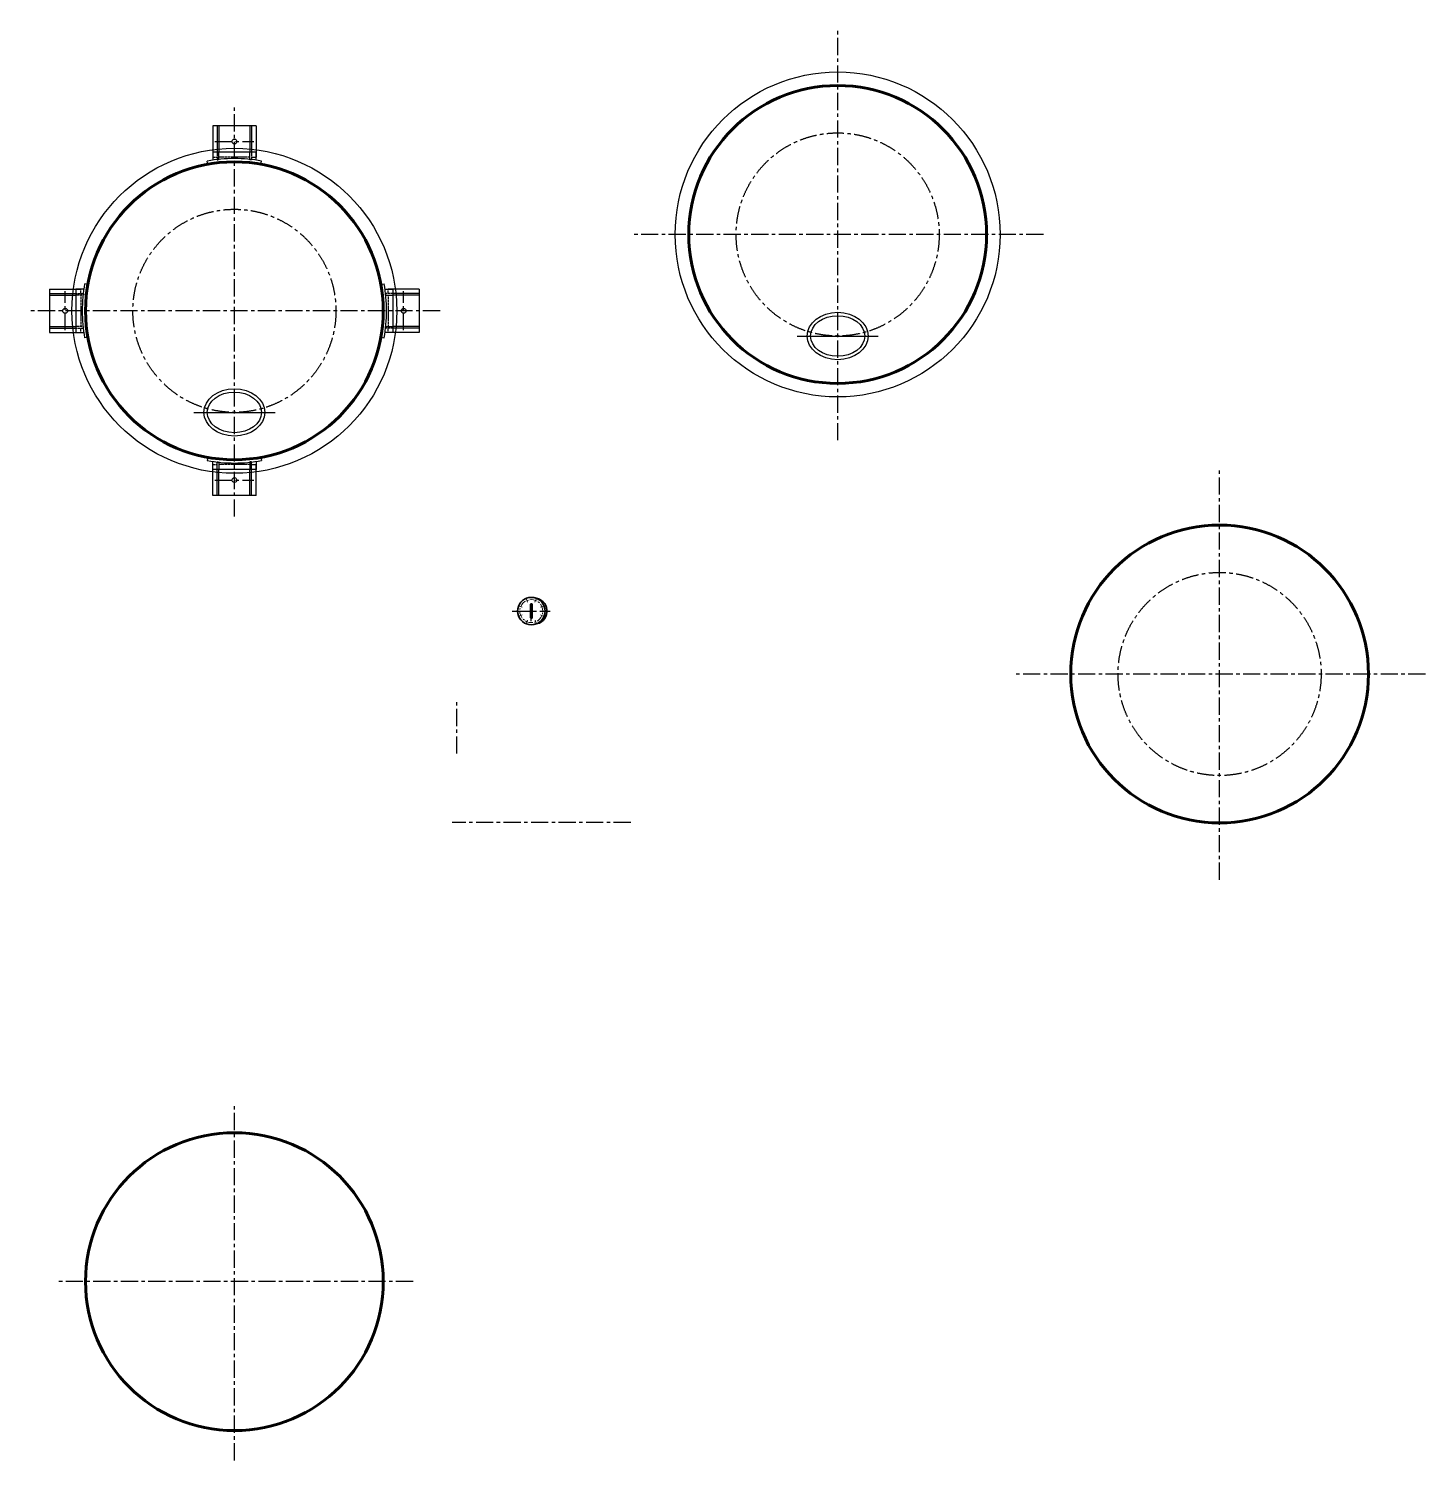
# Model space of a CAD drawing. Header units: millimetres. Extents: x -10878 to 64959, y -43701 to 1476.
# Drawn here: x 54642 to 64959, y -36300 to -25726 of the extents above; entities that cross this region are included whole.
import ezdxf

# ---------------------------------------------------------------- set-up
doc = ezdxf.new("R2010")
doc.units = ezdxf.units.MM
doc.linetypes.add('CENTERX2', pattern=[101.6, 63.5, -12.7, 12.7, -12.7])
doc.linetypes.add('Dashed', pattern=[11, 8, -3])
doc.layers.add('0DataFlow-GsBzCenterLine', color=1, linetype='CENTERX2')
doc.layers.add('0DataFlow-GsBzEquipComment', color=252, linetype='Continuous')
doc.layers.add('0DataFlow-GsBzEquipOutline', color=4, linetype='Continuous', lineweight=60)
doc.styles.add('DataFlow', font='tssdeng.shx', dxfattribs={"width": 0.7, "bigfont": 'hztxt.shx'})

# ---------------------------------------------------------------- blocks, each defined once
blk = doc.blocks.new('*U82')
blk.add_line((-300, -750), (300, -750))
blk.add_circle((0, 0), 1200)
for major_axis, ratio in [((-225, 0), 0.777778), ((-200, 0), 0.75)]:
    blk.add_ellipse((0, -750), major_axis=major_axis, ratio=ratio)
at = {"layer": '0DataFlow-GsBzCenterLine', "linetype": 'CENTERX2', "ltscale": 2}
for p, q in [((0, -1520), (0, 1520)), ((1520, 0), (-1520, 0))]:
    blk.add_line(p, q, dxfattribs=at)
blk.add_circle((0, 0), 750, dxfattribs=at)
at = {"layer": '0DataFlow-GsBzEquipOutline'}
blk.add_circle((0, 0), 1100, dxfattribs=at)
at = {"layer": '0DataFlow-GsBzEquipComment', "style": 'DataFlow', "width": 0.7, "flags": 1}
for tag, p in [('VERSION', (1300, -700)), ('SPECIES', (1300, -1300)), ('VOLUME', (1300, -1500)), ('FLOORHEIGHT', (1300, -1700)), ('XPOSITION', (1300, -1900)), ('YPOSITION', (1300, -2100)), ('EMPTYWEIGHT', (1300, -2300)), ('STATICLOAD', (1300, -2500)), ('DYNAMICLOAD', (1300, -2700)), ('SUPPORMETHOD', (1300, -2900)), ('HOLEMETHOD', (1300, -3100)), ('BASEMETHOD', (1300, -3300)), ('COMMENT', (1300, -3500)), ('OPTION', (1300, -3700))]:
    blk.add_attdef(tag, p, '', height=150, dxfattribs=at)
at = {"layer": '0DataFlow-GsBzEquipComment', "style": 'DataFlow', "width": 0.7}
for tag, p in [('TAG', (1300, -900)), ('GSBZTYPE', (1300, -1100))]:
    blk.add_attdef(tag, p, '', height=150, dxfattribs=at)
blk = doc.blocks.new('GsBzGraphLugSupportTopView-A6')
for p, q in [((160, 1365), (-160, 1365)), ((-160, 1365), (-160, 1135)), ((-127, 1365), (-127, 1171)), ((-115, 1365), (-115, 1171)), ((115, 1365), (115, 1171)), ((127, 1365), (127, 1171)), ((160, 1365), (160, 1135)), ((160, 1171), (-160, 1171)), ((-160, 1171), (-160, 1113)), ((160, 1113), (160, 1171)), ((-198, 1094), (-200, 1106)), ((198, 1094), (200, 1106)), ((-1365, 160), (-1365, -160)), ((-1365, 160), (-1135, 160)), ((-1365, 127), (-1171, 127)), ((-1365, 115), (-1171, 115)), ((-1113, 160), (-1171, 160)), ((-1171, 160), (-1171, -160)), ((-1094, 198), (-1106, 200)), ((1094, 198), (1106, 200)), ((1113, 160), (1171, 160)), ((1365, 160), (1135, 160)), ((1171, 160), (1171, -160)), ((1365, 127), (1171, 127)), ((1365, 115), (1171, 115)), ((1365, 160), (1365, -160)), ((-1365, -115), (-1171, -115)), ((-1365, -127), (-1171, -127)), ((-1365, -160), (-1135, -160)), ((-1171, -160), (-1113, -160)), ((-1094, -198), (-1106, -200)), ((1094, -198), (1106, -200)), ((1171, -160), (1113, -160)), ((1365, -160), (1135, -160)), ((1365, -115), (1171, -115)), ((1365, -127), (1171, -127)), ((-198, -1094), (-200, -1106)), ((-160, -1171), (-160, -1113)), ((-160, -1365), (-160, -1135)), ((160, -1113), (160, -1171)), ((160, -1365), (160, -1135)), ((198, -1094), (200, -1106)), ((160, -1171), (-160, -1171)), ((-127, -1365), (-127, -1171)), ((-115, -1365), (-115, -1171)), ((115, -1365), (115, -1171)), ((127, -1365), (127, -1171)), ((160, -1365), (-160, -1365))]:
    blk.add_line(p, q)
at = {"color": 6, "linetype": 'Dashed'}
for p, q in [((-127, 1171), (-127, 1115)), ((-115, 1115), (-115, 1171)), ((115, 1115), (115, 1171)), ((127, 1171), (127, 1115)), ((-160, 1135), (-127, 1135)), ((-127, 1115), (-115, 1115)), ((115, 1135), (-115, 1135)), ((127, 1115), (115, 1115)), ((127, 1135), (160, 1135)), ((-1171, 127), (-1115, 127)), ((-1115, 115), (-1171, 115)), ((-1135, 127), (-1135, 160)), ((-1135, 115), (-1135, -115)), ((-1115, 127), (-1115, 115)), ((1171, 127), (1115, 127)), ((1115, 127), (1115, 115)), ((1115, 115), (1171, 115)), ((1135, 127), (1135, 160)), ((1135, 115), (1135, -115)), ((-1115, -115), (-1171, -115)), ((-1171, -127), (-1115, -127)), ((-1135, -160), (-1135, -127)), ((-1115, -127), (-1115, -115)), ((1115, -127), (1115, -115)), ((1115, -115), (1171, -115)), ((1171, -127), (1115, -127)), ((1135, -160), (1135, -127)), ((-160, -1135), (-127, -1135)), ((-127, -1171), (-127, -1115)), ((-127, -1115), (-115, -1115)), ((-115, -1115), (-115, -1171)), ((115, -1135), (-115, -1135)), ((127, -1115), (115, -1115)), ((115, -1115), (115, -1171)), ((127, -1171), (127, -1115)), ((127, -1135), (160, -1135))]:
    blk.add_line(p, q, dxfattribs=at)
for centre in [(0, 1250), (-1250, 0), (1250, 0), (0, -1250)]:
    blk.add_circle(centre, 18)
for start, end in [(79.7503, 100.2497), (169.7503, 190.2497), (349.7503, 10.2497), (259.7503, 280.2497)]:
    blk.add_arc((0, 0), 1124, start, end)
at = {"layer": '0DataFlow-GsBzCenterLine', "linetype": 'CENTERX2', "ltscale": 2}
for p, q in [((-144, 1250), (144, 1250)), ((-1250, -144), (-1250, 144)), ((1250, -144), (1250, 144)), ((-144, -1250), (144, -1250))]:
    blk.add_line(p, q, dxfattribs=at)
at = {"layer": '0DataFlow-GsBzEquipComment', "style": 'DataFlow', "width": 0.7, "flags": 1}
for tag, p in [('VERSION', (1300, -700)), ('TAG', (1300, -900)), ('GSBZTYPE', (1300, -1100)), ('OPTION', (1300, -1300))]:
    blk.add_attdef(tag, p, '', height=150, dxfattribs=at)
blk = doc.blocks.new('GsBzGraphReactor')
blk.add_line((-300, -750), (300, -750))
blk.add_circle((0, 0), 1200)
for major_axis, ratio in [((-225, 0), 0.777778), ((-200, 0), 0.75)]:
    blk.add_ellipse((0, -750), major_axis=major_axis, ratio=ratio)
at = {"layer": '0DataFlow-GsBzCenterLine', "linetype": 'CENTERX2', "ltscale": 2}
for p, q in [((0, -1520), (0, 1520)), ((1520, 0), (-1520, 0))]:
    blk.add_line(p, q, dxfattribs=at)
blk.add_circle((0, 0), 750, dxfattribs=at)
at = {"layer": '0DataFlow-GsBzEquipOutline'}
blk.add_circle((0, 0), 1100, dxfattribs=at)
at = {"layer": '0DataFlow-GsBzEquipComment', "style": 'DataFlow', "width": 0.7, "flags": 1}
for tag, p in [('VERSION', (1300, -700)), ('SPECIES', (1300, -1300)), ('VOLUME', (1300, -1500)), ('FLOORHEIGHT', (1300, -1700)), ('XPOSITION', (1300, -1900)), ('YPOSITION', (1300, -2100)), ('EMPTYWEIGHT', (1300, -2300)), ('STATICLOAD', (1300, -2500)), ('DYNAMICLOAD', (1300, -2700)), ('SUPPORMETHOD', (1300, -2900)), ('HOLEMETHOD', (1300, -3100)), ('BASEMETHOD', (1300, -3300)), ('COMMENT', (1300, -3500)), ('OPTION', (1300, -3700))]:
    blk.add_attdef(tag, p, '', height=150, dxfattribs=at)
at = {"layer": '0DataFlow-GsBzEquipComment', "style": 'DataFlow', "width": 0.7}
for tag, p in [('TAG', (1300, -900)), ('GSBZTYPE', (1300, -1100))]:
    blk.add_attdef(tag, p, '', height=150, dxfattribs=at)
blk = doc.blocks.new('GsBzGraphTank')
at = {"layer": '0DataFlow-GsBzCenterLine', "linetype": 'CENTERX2', "ltscale": 2}
for p, q in [((0, -1520), (0, 1520)), ((1520, 0), (-1520, 0))]:
    blk.add_line(p, q, dxfattribs=at)
blk.add_circle((0, 0), 750, dxfattribs=at)
at = {"layer": '0DataFlow-GsBzEquipOutline'}
blk.add_circle((0, 0), 1100, dxfattribs=at)
at = {"layer": '0DataFlow-GsBzEquipComment', "style": 'DataFlow', "width": 0.7, "flags": 1}
for tag, p in [('VERSION', (1300, -700)), ('SPECIES', (1300, -1300)), ('VOLUME', (1300, -1500)), ('FLOORHEIGHT', (1300, -1700)), ('XPOSITION', (1300, -1900)), ('YPOSITION', (1300, -2100)), ('EMPTYWEIGHT', (1300, -2300)), ('STATICLOAD', (1300, -2500)), ('DYNAMICLOAD', (1300, -2700)), ('SUPPORMETHOD', (1300, -2900)), ('HOLEMETHOD', (1300, -3100)), ('BASEMETHOD', (1300, -3300)), ('COMMENT', (1300, -3500)), ('OPTION', (1300, -3700))]:
    blk.add_attdef(tag, p, '', height=150, dxfattribs=at)
at = {"layer": '0DataFlow-GsBzEquipComment', "style": 'DataFlow', "width": 0.7}
for tag, p in [('TAG', (1300, -900)), ('GSBZTYPE', (1300, -1100))]:
    blk.add_attdef(tag, p, '', height=150, dxfattribs=at)

msp = doc.modelspace()

# ---------------------------------------------------------------- linework, layer by layer
at = {"lineweight": 35}
for points in [[(58456.64, -30028.01), (58454.33, -30010.63), (58449.69, -29993.24), (58442.74, -29977.01), (58432.3, -29963.11), (58419.55, -29950.36), (58405.65, -29939.93), (58389.42, -29932.97), (58373.19, -29928.34), (58354.65, -29927.18), (58337.26, -29928.34), (58319.88, -29932.97), (58304.81, -29939.93), (58289.75, -29950.36), (58278.15, -29963.11), (58267.72, -29977.01), (58259.61, -29993.24), (58254.97, -30010.63), (58253.82, -30028.01), (58254.97, -30045.4), (58259.61, -30062.78), (58267.72, -30079.01), (58278.15, -30092.92), (58289.75, -30104.51), (58304.81, -30116.1), (58319.88, -30123.05), (58337.26, -30127.69), (58354.65, -30128.85), (58373.19, -30127.69), (58389.42, -30123.05), (58405.65, -30116.1), (58419.55, -30104.51), (58432.3, -30092.92), (58442.74, -30079.01), (58449.69, -30062.78), (58454.33, -30045.4), (58456.64, -30028.01), (58456.64, -30028.01)], [(58360.44, -29979.33), (58359.29, -29974.7), (58354.65, -29973.54), (58352.33, -29974.7), (58350.01, -29979.33)], [(58350.01, -30028.01), (58350.01, -30076.69), (58352.33, -30081.33), (58354.65, -30082.48), (58359.29, -30081.33), (58360.44, -30076.69)], [(58360.44, -30028.01), (58360.44, -30076.69)], [(58384.78, -30124.21), (58401.01, -30120.73), (58416.08, -30116.1), (58431.14, -30106.82), (58442.74, -30096.39), (58454.33, -30083.64), (58462.44, -30068.58), (58468.23, -30053.51), (58470.55, -30036.12), (58470.55, -30019.9), (58468.23, -30002.51), (58462.44, -29987.45), (58454.33, -29972.38), (58442.74, -29959.63), (58431.14, -29949.2), (58416.08, -29939.93), (58401.01, -29934.13), (58384.78, -29930.65)]]:
    msp.add_lwpolyline(points, dxfattribs=at)
at = {"lineweight": 9}
for points in [[(58270.04, -30028.01), (58271.2, -30044.24), (58277, -30060.46), (58285.11, -30075.53), (58287.43, -30079.01)], [(58273.52, -30005.99), (58271.2, -30011.78), (58271.2, -30016.42)], [(58312.93, -29954.99), (58308.29, -29957.31), (58294.38, -29967.74), (58285.11, -29980.49), (58277, -29995.56)], [(58333.79, -29946.88), (58322.2, -29949.2)], [(58397.53, -29954.99), (58387.1, -29949.2), (58372.04, -29944.56), (58354.65, -29943.4), (58344.22, -29944.56)], [(58414.92, -29967.74), (58406.81, -29960.79)], [(58440.42, -30028.01), (58438.1, -30011.78), (58433.46, -29995.56), (58425.35, -29980.49), (58421.87, -29977.01)], [(58294.38, -30088.28), (58303.65, -30095.23)], [(58312.93, -30101.03), (58322.2, -30106.82), (58338.42, -30111.46), (58354.65, -30112.62), (58366.24, -30111.46)], [(58376.67, -30109.14), (58387.1, -30106.82)], [(58397.53, -30101.03), (58402.17, -30098.71), (58414.92, -30088.28), (58425.35, -30075.53), (58433.46, -30060.46)], [(58436.94, -30050.03), (58438.1, -30044.24), (58439.26, -30039.6)]]:
    msp.add_lwpolyline(points, dxfattribs=at)
for points in [[(58288.59, -30000.19), (58288.59, -30000.19), (58266.56, -29990.92), (58266.56, -29990.92)], [(58327.99, -29961.95), (58327.99, -29961.95), (58318.72, -29939.93), (58318.72, -29939.93)], [(58381.31, -29961.95), (58381.31, -29961.95), (58390.58, -29939.93), (58390.58, -29939.93)], [(58421.87, -30000.19), (58421.87, -30000.19), (58442.74, -29990.92), (58442.74, -29990.92)], [(58288.59, -30055.83), (58288.59, -30055.83), (58266.56, -30065.1), (58266.56, -30065.1)], [(58327.99, -30094.07), (58327.99, -30094.07), (58318.72, -30116.1), (58318.72, -30116.1)], [(58382.47, -30094.07), (58382.47, -30094.07), (58391.74, -30116.1), (58391.74, -30116.1)], [(58421.87, -30055.83), (58421.87, -30055.83), (58442.74, -30065.1), (58442.74, -30065.1)]]:
    msp.add_open_spline(points, degree=3, dxfattribs=at)
at = {"lineweight": 35}
for points in [[(58350.01, -30028.01), (58350.01, -30028.01), (58350.01, -29979.33), (58350.01, -29979.33)], [(58360.44, -30028.01), (58360.44, -30028.01), (58360.44, -29979.33), (58360.44, -29979.33)]]:
    msp.add_open_spline(points, degree=3, dxfattribs=at)
at = {"layer": '0DataFlow-GsBzCenterLine', "linetype": 'CENTERX2', "ltscale": 2}
for p, q in [((58214.65, -30028.01), (58494.65, -30028.01)), ((58354.65, -30103.01), (58354.65, -29953.01)), ((57804.03, -31080.44), (57804.03, -30680.44)), ((59089.73, -31590.05), (57769.73, -31590.05)), ((56161.9, -36300.02), (56161.9, -33660.02)), ((57481.9, -34980.02), (54841.9, -34980.02))]:
    msp.add_line(p, q, dxfattribs=at)
at = {"layer": '0DataFlow-GsBzEquipOutline'}
msp.add_circle((56161.9, -34980.02), 1100, dxfattribs=at)

# ---------------------------------------------------------------- block references
for name, p in [('GsBzGraphReactor', (60618.09, -27246.43)), ('*U82', (56161.9, -27810.38)), ('GsBzGraphLugSupportTopView-A6', (56161.9, -27810.38)), ('GsBzGraphTank', (63439.32, -30492.64))]:
    msp.add_blockref(name, p)

doc.saveas('drawing.dxf')
